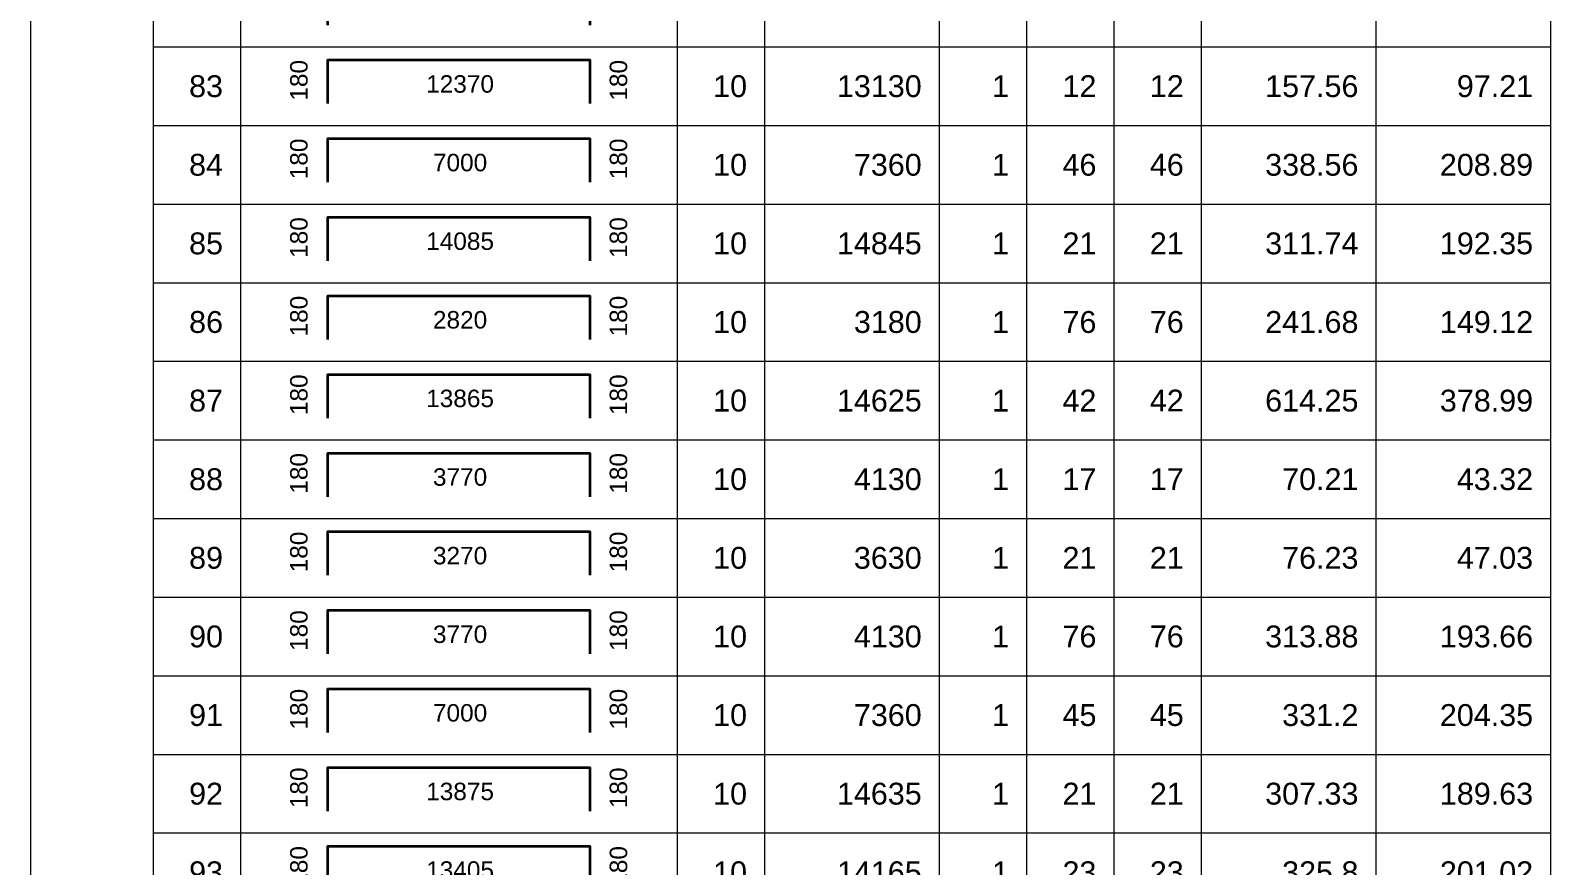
# Model space of a CAD drawing. Header units: millimetres. Extents: x -109376 to 505271, y -20580 to 113678.
# Drawn here: x -109376 to -91971, y 27646 to 37208 of the extents above; entities that cross this region are included whole.
import ezdxf
from ezdxf.enums import TextEntityAlignment as Align

# ---------------------------------------------------------------- set-up
doc = ezdxf.new("R2010")
doc.units = ezdxf.units.MM
for name, color, linetype, lineweight in [('NDC_S_REBAR', 4, 'Continuous', 35), ('NDC_S_VN TEXT', 7, 'Continuous', 20), ('NDC_Table', 3, 'Continuous', 20)]:
    doc.layers.add(name, color=color, linetype=linetype, lineweight=lineweight)
doc.styles.add('ARIAL', font='arial.ttf', dxfattribs={"width": 0.8})

# ---------------------------------------------------------------- blocks, each defined once
blk = doc.blocks.new('dang04')
at = {"layer": 'NDC_S_REBAR'}
blk.add_lwpolyline([(3405, -650), (3405, -150), (6405, -150), (6405, -650)], dxfattribs=at)
at = {"layer": 'NDC_Table'}
for p, q in [((0, 0), (0, -900)), ((1405, 0), (1405, -900)), ((2405, 0), (2405, -900)), ((7405, 0), (7405, -900)), ((8405, 0), (8405, -900)), ((10405, 0), (10405, -900)), ((11405, 0), (11405, -900)), ((12405, 0), (12405, -900)), ((13405, 0), (13405, -900)), ((15405, 0), (15405, -900)), ((17405, 0), (17405, -900)), ((1405, -900), (17405, -900))]:
    blk.add_line(p, q, dxfattribs=at)
at = {"layer": 'NDC_S_VN TEXT', "style": 'ARIAL'}
for p in [(3073, -150), (6733, -150)]:
    blk.add_attdef('D03', text='', height=200, rotation=90, dxfattribs=at).set_placement(p, align=Align.MIDDLE_RIGHT)
for p in [(2205, -450), (8205, -450), (10205, -450), (11205, -450), (12205, -450), (13205, -450), (15205, -450), (17205, -450)]:
    blk.add_attdef('D03', text='', height=250, dxfattribs=at).set_placement(p, align=Align.MIDDLE_RIGHT)
blk.add_attdef('D03', text='', height=200, dxfattribs=at).set_placement((4920, -425), align=Align.MIDDLE_CENTER)

msp = doc.modelspace()

# ---------------------------------------------------------------- block references
at = {"layer": 'NDC_Table'}
ref = msp.add_blockref('dang04', (-109375.9, 37919.9), dxfattribs=at)
ref.add_attrib('D03', '82', dxfattribs={"layer": 'NDC_S_VN TEXT', "height": 250, "style": 'ARIAL'}).set_placement((-107170.6, 37469.9), align=Align.MIDDLE_RIGHT)
ref.add_attrib('D03', '180', dxfattribs={"layer": 'NDC_S_VN TEXT', "height": 200, "rotation": 90, "style": 'ARIAL'}).set_placement((-106302.5, 37769.9), align=Align.MIDDLE_RIGHT)
ref.add_attrib('D03', '4320', dxfattribs={"layer": 'NDC_S_VN TEXT', "height": 200, "style": 'ARIAL'}).set_placement((-104456.3, 37495.2), align=Align.MIDDLE_CENTER)
ref.add_attrib('D03', '180', dxfattribs={"layer": 'NDC_S_VN TEXT', "height": 200, "rotation": 90, "style": 'ARIAL'}).set_placement((-102643.4, 37769.9), align=Align.MIDDLE_RIGHT)
ref.add_attrib('D03', '10', dxfattribs={"layer": 'NDC_S_VN TEXT', "height": 250, "style": 'ARIAL'}).set_placement((-101170.6, 37469.9), align=Align.MIDDLE_RIGHT)
ref.add_attrib('D03', '4680', dxfattribs={"layer": 'NDC_S_VN TEXT', "height": 250, "style": 'ARIAL'}).set_placement((-99170.6, 37469.9), align=Align.MIDDLE_RIGHT)
ref.add_attrib('D03', '1', dxfattribs={"layer": 'NDC_S_VN TEXT', "height": 250, "style": 'ARIAL'}).set_placement((-98170.6, 37469.9), align=Align.MIDDLE_RIGHT)
ref.add_attrib('D03', '29', dxfattribs={"layer": 'NDC_S_VN TEXT', "height": 250, "style": 'ARIAL'}).set_placement((-97170.6, 37469.9), align=Align.MIDDLE_RIGHT)
ref.add_attrib('D03', '29', dxfattribs={"layer": 'NDC_S_VN TEXT', "height": 250, "style": 'ARIAL'}).set_placement((-96170.6, 37470.2), align=Align.MIDDLE_RIGHT)
ref.add_attrib('D03', '135.72', dxfattribs={"layer": 'NDC_S_VN TEXT', "height": 250, "style": 'ARIAL'}).set_placement((-94170.6, 37469.9), align=Align.MIDDLE_RIGHT)
ref.add_attrib('D03', '83.74', dxfattribs={"layer": 'NDC_S_VN TEXT', "height": 250, "style": 'ARIAL'}).set_placement((-92170.6, 37469.9), align=Align.MIDDLE_RIGHT)
ref = msp.add_blockref('dang04', (-109375.9, 37019.9), dxfattribs=at)
ref.add_attrib('D03', '83', dxfattribs={"layer": 'NDC_S_VN TEXT', "height": 250, "style": 'ARIAL'}).set_placement((-107170.6, 36569.9), align=Align.MIDDLE_RIGHT)
ref.add_attrib('D03', '180', dxfattribs={"layer": 'NDC_S_VN TEXT', "height": 200, "rotation": 90, "style": 'ARIAL'}).set_placement((-106302.5, 36869.9), align=Align.MIDDLE_RIGHT)
ref.add_attrib('D03', '12370', dxfattribs={"layer": 'NDC_S_VN TEXT', "height": 200, "style": 'ARIAL'}).set_placement((-104456.3, 36595.2), align=Align.MIDDLE_CENTER)
ref.add_attrib('D03', '180', dxfattribs={"layer": 'NDC_S_VN TEXT', "height": 200, "rotation": 90, "style": 'ARIAL'}).set_placement((-102643.4, 36869.9), align=Align.MIDDLE_RIGHT)
ref.add_attrib('D03', '10', dxfattribs={"layer": 'NDC_S_VN TEXT', "height": 250, "style": 'ARIAL'}).set_placement((-101170.6, 36569.9), align=Align.MIDDLE_RIGHT)
ref.add_attrib('D03', '13130', dxfattribs={"layer": 'NDC_S_VN TEXT', "height": 250, "style": 'ARIAL'}).set_placement((-99170.6, 36569.9), align=Align.MIDDLE_RIGHT)
ref.add_attrib('D03', '1', dxfattribs={"layer": 'NDC_S_VN TEXT', "height": 250, "style": 'ARIAL'}).set_placement((-98170.6, 36569.9), align=Align.MIDDLE_RIGHT)
ref.add_attrib('D03', '12', dxfattribs={"layer": 'NDC_S_VN TEXT', "height": 250, "style": 'ARIAL'}).set_placement((-97170.6, 36569.9), align=Align.MIDDLE_RIGHT)
ref.add_attrib('D03', '12', dxfattribs={"layer": 'NDC_S_VN TEXT', "height": 250, "style": 'ARIAL'}).set_placement((-96170.6, 36570.2), align=Align.MIDDLE_RIGHT)
ref.add_attrib('D03', '157.56', dxfattribs={"layer": 'NDC_S_VN TEXT', "height": 250, "style": 'ARIAL'}).set_placement((-94170.6, 36569.9), align=Align.MIDDLE_RIGHT)
ref.add_attrib('D03', '97.21', dxfattribs={"layer": 'NDC_S_VN TEXT', "height": 250, "style": 'ARIAL'}).set_placement((-92170.6, 36569.9), align=Align.MIDDLE_RIGHT)
ref = msp.add_blockref('dang04', (-109375.9, 36119.9), dxfattribs=at)
ref.add_attrib('D03', '84', dxfattribs={"layer": 'NDC_S_VN TEXT', "height": 250, "style": 'ARIAL'}).set_placement((-107170.6, 35669.9), align=Align.MIDDLE_RIGHT)
ref.add_attrib('D03', '180', dxfattribs={"layer": 'NDC_S_VN TEXT', "height": 200, "rotation": 90, "style": 'ARIAL'}).set_placement((-106302.5, 35969.9), align=Align.MIDDLE_RIGHT)
ref.add_attrib('D03', '7000', dxfattribs={"layer": 'NDC_S_VN TEXT', "height": 200, "style": 'ARIAL'}).set_placement((-104456.3, 35695.2), align=Align.MIDDLE_CENTER)
ref.add_attrib('D03', '180', dxfattribs={"layer": 'NDC_S_VN TEXT', "height": 200, "rotation": 90, "style": 'ARIAL'}).set_placement((-102643.4, 35969.9), align=Align.MIDDLE_RIGHT)
ref.add_attrib('D03', '10', dxfattribs={"layer": 'NDC_S_VN TEXT', "height": 250, "style": 'ARIAL'}).set_placement((-101170.6, 35669.9), align=Align.MIDDLE_RIGHT)
ref.add_attrib('D03', '7360', dxfattribs={"layer": 'NDC_S_VN TEXT', "height": 250, "style": 'ARIAL'}).set_placement((-99170.6, 35669.9), align=Align.MIDDLE_RIGHT)
ref.add_attrib('D03', '1', dxfattribs={"layer": 'NDC_S_VN TEXT', "height": 250, "style": 'ARIAL'}).set_placement((-98170.6, 35669.9), align=Align.MIDDLE_RIGHT)
ref.add_attrib('D03', '46', dxfattribs={"layer": 'NDC_S_VN TEXT', "height": 250, "style": 'ARIAL'}).set_placement((-97170.6, 35669.9), align=Align.MIDDLE_RIGHT)
ref.add_attrib('D03', '46', dxfattribs={"layer": 'NDC_S_VN TEXT', "height": 250, "style": 'ARIAL'}).set_placement((-96170.6, 35670.2), align=Align.MIDDLE_RIGHT)
ref.add_attrib('D03', '338.56', dxfattribs={"layer": 'NDC_S_VN TEXT', "height": 250, "style": 'ARIAL'}).set_placement((-94170.6, 35669.9), align=Align.MIDDLE_RIGHT)
ref.add_attrib('D03', '208.89', dxfattribs={"layer": 'NDC_S_VN TEXT', "height": 250, "style": 'ARIAL'}).set_placement((-92170.6, 35669.9), align=Align.MIDDLE_RIGHT)
ref = msp.add_blockref('dang04', (-109375.9, 35219.9), dxfattribs=at)
ref.add_attrib('D03', '85', dxfattribs={"layer": 'NDC_S_VN TEXT', "height": 250, "style": 'ARIAL'}).set_placement((-107170.6, 34769.9), align=Align.MIDDLE_RIGHT)
ref.add_attrib('D03', '180', dxfattribs={"layer": 'NDC_S_VN TEXT', "height": 200, "rotation": 90, "style": 'ARIAL'}).set_placement((-106302.5, 35069.9), align=Align.MIDDLE_RIGHT)
ref.add_attrib('D03', '14085', dxfattribs={"layer": 'NDC_S_VN TEXT', "height": 200, "style": 'ARIAL'}).set_placement((-104456.3, 34795.2), align=Align.MIDDLE_CENTER)
ref.add_attrib('D03', '180', dxfattribs={"layer": 'NDC_S_VN TEXT', "height": 200, "rotation": 90, "style": 'ARIAL'}).set_placement((-102643.4, 35069.9), align=Align.MIDDLE_RIGHT)
ref.add_attrib('D03', '10', dxfattribs={"layer": 'NDC_S_VN TEXT', "height": 250, "style": 'ARIAL'}).set_placement((-101170.6, 34769.9), align=Align.MIDDLE_RIGHT)
ref.add_attrib('D03', '14845', dxfattribs={"layer": 'NDC_S_VN TEXT', "height": 250, "style": 'ARIAL'}).set_placement((-99170.6, 34769.9), align=Align.MIDDLE_RIGHT)
ref.add_attrib('D03', '1', dxfattribs={"layer": 'NDC_S_VN TEXT', "height": 250, "style": 'ARIAL'}).set_placement((-98170.6, 34769.9), align=Align.MIDDLE_RIGHT)
ref.add_attrib('D03', '21', dxfattribs={"layer": 'NDC_S_VN TEXT', "height": 250, "style": 'ARIAL'}).set_placement((-97170.6, 34769.9), align=Align.MIDDLE_RIGHT)
ref.add_attrib('D03', '21', dxfattribs={"layer": 'NDC_S_VN TEXT', "height": 250, "style": 'ARIAL'}).set_placement((-96170.6, 34770.2), align=Align.MIDDLE_RIGHT)
ref.add_attrib('D03', '311.74', dxfattribs={"layer": 'NDC_S_VN TEXT', "height": 250, "style": 'ARIAL'}).set_placement((-94170.6, 34769.9), align=Align.MIDDLE_RIGHT)
ref.add_attrib('D03', '192.35', dxfattribs={"layer": 'NDC_S_VN TEXT', "height": 250, "style": 'ARIAL'}).set_placement((-92170.6, 34769.9), align=Align.MIDDLE_RIGHT)
ref = msp.add_blockref('dang04', (-109375.9, 34319.9), dxfattribs=at)
ref.add_attrib('D03', '86', dxfattribs={"layer": 'NDC_S_VN TEXT', "height": 250, "style": 'ARIAL'}).set_placement((-107170.6, 33869.9), align=Align.MIDDLE_RIGHT)
ref.add_attrib('D03', '180', dxfattribs={"layer": 'NDC_S_VN TEXT', "height": 200, "rotation": 90, "style": 'ARIAL'}).set_placement((-106302.5, 34169.9), align=Align.MIDDLE_RIGHT)
ref.add_attrib('D03', '2820', dxfattribs={"layer": 'NDC_S_VN TEXT', "height": 200, "style": 'ARIAL'}).set_placement((-104456.3, 33895.2), align=Align.MIDDLE_CENTER)
ref.add_attrib('D03', '180', dxfattribs={"layer": 'NDC_S_VN TEXT', "height": 200, "rotation": 90, "style": 'ARIAL'}).set_placement((-102643.4, 34169.9), align=Align.MIDDLE_RIGHT)
ref.add_attrib('D03', '10', dxfattribs={"layer": 'NDC_S_VN TEXT', "height": 250, "style": 'ARIAL'}).set_placement((-101170.6, 33869.9), align=Align.MIDDLE_RIGHT)
ref.add_attrib('D03', '3180', dxfattribs={"layer": 'NDC_S_VN TEXT', "height": 250, "style": 'ARIAL'}).set_placement((-99170.6, 33869.9), align=Align.MIDDLE_RIGHT)
ref.add_attrib('D03', '1', dxfattribs={"layer": 'NDC_S_VN TEXT', "height": 250, "style": 'ARIAL'}).set_placement((-98170.6, 33869.9), align=Align.MIDDLE_RIGHT)
ref.add_attrib('D03', '76', dxfattribs={"layer": 'NDC_S_VN TEXT', "height": 250, "style": 'ARIAL'}).set_placement((-97170.6, 33869.9), align=Align.MIDDLE_RIGHT)
ref.add_attrib('D03', '76', dxfattribs={"layer": 'NDC_S_VN TEXT', "height": 250, "style": 'ARIAL'}).set_placement((-96170.6, 33870.2), align=Align.MIDDLE_RIGHT)
ref.add_attrib('D03', '241.68', dxfattribs={"layer": 'NDC_S_VN TEXT', "height": 250, "style": 'ARIAL'}).set_placement((-94170.6, 33869.9), align=Align.MIDDLE_RIGHT)
ref.add_attrib('D03', '149.12', dxfattribs={"layer": 'NDC_S_VN TEXT', "height": 250, "style": 'ARIAL'}).set_placement((-92170.6, 33869.9), align=Align.MIDDLE_RIGHT)
ref = msp.add_blockref('dang04', (-109375.9, 33419.9), dxfattribs=at)
ref.add_attrib('D03', '87', dxfattribs={"layer": 'NDC_S_VN TEXT', "height": 250, "style": 'ARIAL'}).set_placement((-107170.6, 32969.9), align=Align.MIDDLE_RIGHT)
ref.add_attrib('D03', '180', dxfattribs={"layer": 'NDC_S_VN TEXT', "height": 200, "rotation": 90, "style": 'ARIAL'}).set_placement((-106302.5, 33269.9), align=Align.MIDDLE_RIGHT)
ref.add_attrib('D03', '13865', dxfattribs={"layer": 'NDC_S_VN TEXT', "height": 200, "style": 'ARIAL'}).set_placement((-104456.3, 32995.2), align=Align.MIDDLE_CENTER)
ref.add_attrib('D03', '180', dxfattribs={"layer": 'NDC_S_VN TEXT', "height": 200, "rotation": 90, "style": 'ARIAL'}).set_placement((-102643.4, 33269.9), align=Align.MIDDLE_RIGHT)
ref.add_attrib('D03', '10', dxfattribs={"layer": 'NDC_S_VN TEXT', "height": 250, "style": 'ARIAL'}).set_placement((-101170.6, 32969.9), align=Align.MIDDLE_RIGHT)
ref.add_attrib('D03', '14625', dxfattribs={"layer": 'NDC_S_VN TEXT', "height": 250, "style": 'ARIAL'}).set_placement((-99170.6, 32969.9), align=Align.MIDDLE_RIGHT)
ref.add_attrib('D03', '1', dxfattribs={"layer": 'NDC_S_VN TEXT', "height": 250, "style": 'ARIAL'}).set_placement((-98170.6, 32969.9), align=Align.MIDDLE_RIGHT)
ref.add_attrib('D03', '42', dxfattribs={"layer": 'NDC_S_VN TEXT', "height": 250, "style": 'ARIAL'}).set_placement((-97170.6, 32969.9), align=Align.MIDDLE_RIGHT)
ref.add_attrib('D03', '42', dxfattribs={"layer": 'NDC_S_VN TEXT', "height": 250, "style": 'ARIAL'}).set_placement((-96170.6, 32970.2), align=Align.MIDDLE_RIGHT)
ref.add_attrib('D03', '614.25', dxfattribs={"layer": 'NDC_S_VN TEXT', "height": 250, "style": 'ARIAL'}).set_placement((-94170.6, 32969.9), align=Align.MIDDLE_RIGHT)
ref.add_attrib('D03', '378.99', dxfattribs={"layer": 'NDC_S_VN TEXT', "height": 250, "style": 'ARIAL'}).set_placement((-92170.6, 32969.9), align=Align.MIDDLE_RIGHT)
ref = msp.add_blockref('dang04', (-109375.9, 32519.9), dxfattribs=at)
ref.add_attrib('D03', '88', dxfattribs={"layer": 'NDC_S_VN TEXT', "height": 250, "style": 'ARIAL'}).set_placement((-107170.6, 32069.9), align=Align.MIDDLE_RIGHT)
ref.add_attrib('D03', '180', dxfattribs={"layer": 'NDC_S_VN TEXT', "height": 200, "rotation": 90, "style": 'ARIAL'}).set_placement((-106302.5, 32369.9), align=Align.MIDDLE_RIGHT)
ref.add_attrib('D03', '3770', dxfattribs={"layer": 'NDC_S_VN TEXT', "height": 200, "style": 'ARIAL'}).set_placement((-104456.3, 32095.2), align=Align.MIDDLE_CENTER)
ref.add_attrib('D03', '180', dxfattribs={"layer": 'NDC_S_VN TEXT', "height": 200, "rotation": 90, "style": 'ARIAL'}).set_placement((-102643.4, 32369.9), align=Align.MIDDLE_RIGHT)
ref.add_attrib('D03', '10', dxfattribs={"layer": 'NDC_S_VN TEXT', "height": 250, "style": 'ARIAL'}).set_placement((-101170.6, 32069.9), align=Align.MIDDLE_RIGHT)
ref.add_attrib('D03', '4130', dxfattribs={"layer": 'NDC_S_VN TEXT', "height": 250, "style": 'ARIAL'}).set_placement((-99170.6, 32069.9), align=Align.MIDDLE_RIGHT)
ref.add_attrib('D03', '1', dxfattribs={"layer": 'NDC_S_VN TEXT', "height": 250, "style": 'ARIAL'}).set_placement((-98170.6, 32069.9), align=Align.MIDDLE_RIGHT)
ref.add_attrib('D03', '17', dxfattribs={"layer": 'NDC_S_VN TEXT', "height": 250, "style": 'ARIAL'}).set_placement((-97170.6, 32069.9), align=Align.MIDDLE_RIGHT)
ref.add_attrib('D03', '17', dxfattribs={"layer": 'NDC_S_VN TEXT', "height": 250, "style": 'ARIAL'}).set_placement((-96170.6, 32070.2), align=Align.MIDDLE_RIGHT)
ref.add_attrib('D03', '70.21', dxfattribs={"layer": 'NDC_S_VN TEXT', "height": 250, "style": 'ARIAL'}).set_placement((-94170.6, 32069.9), align=Align.MIDDLE_RIGHT)
ref.add_attrib('D03', '43.32', dxfattribs={"layer": 'NDC_S_VN TEXT', "height": 250, "style": 'ARIAL'}).set_placement((-92170.6, 32069.9), align=Align.MIDDLE_RIGHT)
ref = msp.add_blockref('dang04', (-109375.9, 31619.9), dxfattribs=at)
ref.add_attrib('D03', '89', dxfattribs={"layer": 'NDC_S_VN TEXT', "height": 250, "style": 'ARIAL'}).set_placement((-107170.6, 31169.9), align=Align.MIDDLE_RIGHT)
ref.add_attrib('D03', '180', dxfattribs={"layer": 'NDC_S_VN TEXT', "height": 200, "rotation": 90, "style": 'ARIAL'}).set_placement((-106302.5, 31469.9), align=Align.MIDDLE_RIGHT)
ref.add_attrib('D03', '3270', dxfattribs={"layer": 'NDC_S_VN TEXT', "height": 200, "style": 'ARIAL'}).set_placement((-104456.3, 31195.2), align=Align.MIDDLE_CENTER)
ref.add_attrib('D03', '180', dxfattribs={"layer": 'NDC_S_VN TEXT', "height": 200, "rotation": 90, "style": 'ARIAL'}).set_placement((-102643.4, 31469.9), align=Align.MIDDLE_RIGHT)
ref.add_attrib('D03', '10', dxfattribs={"layer": 'NDC_S_VN TEXT', "height": 250, "style": 'ARIAL'}).set_placement((-101170.6, 31169.9), align=Align.MIDDLE_RIGHT)
ref.add_attrib('D03', '3630', dxfattribs={"layer": 'NDC_S_VN TEXT', "height": 250, "style": 'ARIAL'}).set_placement((-99170.6, 31169.9), align=Align.MIDDLE_RIGHT)
ref.add_attrib('D03', '1', dxfattribs={"layer": 'NDC_S_VN TEXT', "height": 250, "style": 'ARIAL'}).set_placement((-98170.6, 31169.9), align=Align.MIDDLE_RIGHT)
ref.add_attrib('D03', '21', dxfattribs={"layer": 'NDC_S_VN TEXT', "height": 250, "style": 'ARIAL'}).set_placement((-97170.6, 31169.9), align=Align.MIDDLE_RIGHT)
ref.add_attrib('D03', '21', dxfattribs={"layer": 'NDC_S_VN TEXT', "height": 250, "style": 'ARIAL'}).set_placement((-96170.6, 31170.2), align=Align.MIDDLE_RIGHT)
ref.add_attrib('D03', '76.23', dxfattribs={"layer": 'NDC_S_VN TEXT', "height": 250, "style": 'ARIAL'}).set_placement((-94170.6, 31169.9), align=Align.MIDDLE_RIGHT)
ref.add_attrib('D03', '47.03', dxfattribs={"layer": 'NDC_S_VN TEXT', "height": 250, "style": 'ARIAL'}).set_placement((-92170.6, 31169.9), align=Align.MIDDLE_RIGHT)
ref = msp.add_blockref('dang04', (-109375.9, 30719.9), dxfattribs=at)
ref.add_attrib('D03', '90', dxfattribs={"layer": 'NDC_S_VN TEXT', "height": 250, "style": 'ARIAL'}).set_placement((-107170.6, 30269.9), align=Align.MIDDLE_RIGHT)
ref.add_attrib('D03', '180', dxfattribs={"layer": 'NDC_S_VN TEXT', "height": 200, "rotation": 90, "style": 'ARIAL'}).set_placement((-106302.5, 30569.9), align=Align.MIDDLE_RIGHT)
ref.add_attrib('D03', '3770', dxfattribs={"layer": 'NDC_S_VN TEXT', "height": 200, "style": 'ARIAL'}).set_placement((-104456.3, 30295.2), align=Align.MIDDLE_CENTER)
ref.add_attrib('D03', '180', dxfattribs={"layer": 'NDC_S_VN TEXT', "height": 200, "rotation": 90, "style": 'ARIAL'}).set_placement((-102643.4, 30569.9), align=Align.MIDDLE_RIGHT)
ref.add_attrib('D03', '10', dxfattribs={"layer": 'NDC_S_VN TEXT', "height": 250, "style": 'ARIAL'}).set_placement((-101170.6, 30269.9), align=Align.MIDDLE_RIGHT)
ref.add_attrib('D03', '4130', dxfattribs={"layer": 'NDC_S_VN TEXT', "height": 250, "style": 'ARIAL'}).set_placement((-99170.6, 30269.9), align=Align.MIDDLE_RIGHT)
ref.add_attrib('D03', '1', dxfattribs={"layer": 'NDC_S_VN TEXT', "height": 250, "style": 'ARIAL'}).set_placement((-98170.6, 30269.9), align=Align.MIDDLE_RIGHT)
ref.add_attrib('D03', '76', dxfattribs={"layer": 'NDC_S_VN TEXT', "height": 250, "style": 'ARIAL'}).set_placement((-97170.6, 30269.9), align=Align.MIDDLE_RIGHT)
ref.add_attrib('D03', '76', dxfattribs={"layer": 'NDC_S_VN TEXT', "height": 250, "style": 'ARIAL'}).set_placement((-96170.6, 30270.2), align=Align.MIDDLE_RIGHT)
ref.add_attrib('D03', '313.88', dxfattribs={"layer": 'NDC_S_VN TEXT', "height": 250, "style": 'ARIAL'}).set_placement((-94170.6, 30269.9), align=Align.MIDDLE_RIGHT)
ref.add_attrib('D03', '193.66', dxfattribs={"layer": 'NDC_S_VN TEXT', "height": 250, "style": 'ARIAL'}).set_placement((-92170.6, 30269.9), align=Align.MIDDLE_RIGHT)
ref = msp.add_blockref('dang04', (-109375.9, 29819.9), dxfattribs=at)
ref.add_attrib('D03', '91', dxfattribs={"layer": 'NDC_S_VN TEXT', "height": 250, "style": 'ARIAL'}).set_placement((-107170.6, 29369.9), align=Align.MIDDLE_RIGHT)
ref.add_attrib('D03', '180', dxfattribs={"layer": 'NDC_S_VN TEXT', "height": 200, "rotation": 90, "style": 'ARIAL'}).set_placement((-106302.5, 29669.9), align=Align.MIDDLE_RIGHT)
ref.add_attrib('D03', '7000', dxfattribs={"layer": 'NDC_S_VN TEXT', "height": 200, "style": 'ARIAL'}).set_placement((-104456.3, 29395.2), align=Align.MIDDLE_CENTER)
ref.add_attrib('D03', '180', dxfattribs={"layer": 'NDC_S_VN TEXT', "height": 200, "rotation": 90, "style": 'ARIAL'}).set_placement((-102643.4, 29669.9), align=Align.MIDDLE_RIGHT)
ref.add_attrib('D03', '10', dxfattribs={"layer": 'NDC_S_VN TEXT', "height": 250, "style": 'ARIAL'}).set_placement((-101170.6, 29369.9), align=Align.MIDDLE_RIGHT)
ref.add_attrib('D03', '7360', dxfattribs={"layer": 'NDC_S_VN TEXT', "height": 250, "style": 'ARIAL'}).set_placement((-99170.6, 29369.9), align=Align.MIDDLE_RIGHT)
ref.add_attrib('D03', '1', dxfattribs={"layer": 'NDC_S_VN TEXT', "height": 250, "style": 'ARIAL'}).set_placement((-98170.6, 29369.9), align=Align.MIDDLE_RIGHT)
ref.add_attrib('D03', '45', dxfattribs={"layer": 'NDC_S_VN TEXT', "height": 250, "style": 'ARIAL'}).set_placement((-97170.6, 29369.9), align=Align.MIDDLE_RIGHT)
ref.add_attrib('D03', '45', dxfattribs={"layer": 'NDC_S_VN TEXT', "height": 250, "style": 'ARIAL'}).set_placement((-96170.6, 29370.2), align=Align.MIDDLE_RIGHT)
ref.add_attrib('D03', '331.2', dxfattribs={"layer": 'NDC_S_VN TEXT', "height": 250, "style": 'ARIAL'}).set_placement((-94170.6, 29369.9), align=Align.MIDDLE_RIGHT)
ref.add_attrib('D03', '204.35', dxfattribs={"layer": 'NDC_S_VN TEXT', "height": 250, "style": 'ARIAL'}).set_placement((-92170.6, 29369.9), align=Align.MIDDLE_RIGHT)
ref = msp.add_blockref('dang04', (-109375.9, 28919.9), dxfattribs=at)
ref.add_attrib('D03', '92', dxfattribs={"layer": 'NDC_S_VN TEXT', "height": 250, "style": 'ARIAL'}).set_placement((-107170.6, 28469.9), align=Align.MIDDLE_RIGHT)
ref.add_attrib('D03', '180', dxfattribs={"layer": 'NDC_S_VN TEXT', "height": 200, "rotation": 90, "style": 'ARIAL'}).set_placement((-106302.5, 28769.9), align=Align.MIDDLE_RIGHT)
ref.add_attrib('D03', '13875', dxfattribs={"layer": 'NDC_S_VN TEXT', "height": 200, "style": 'ARIAL'}).set_placement((-104456.3, 28495.2), align=Align.MIDDLE_CENTER)
ref.add_attrib('D03', '180', dxfattribs={"layer": 'NDC_S_VN TEXT', "height": 200, "rotation": 90, "style": 'ARIAL'}).set_placement((-102643.4, 28769.9), align=Align.MIDDLE_RIGHT)
ref.add_attrib('D03', '10', dxfattribs={"layer": 'NDC_S_VN TEXT', "height": 250, "style": 'ARIAL'}).set_placement((-101170.6, 28469.9), align=Align.MIDDLE_RIGHT)
ref.add_attrib('D03', '14635', dxfattribs={"layer": 'NDC_S_VN TEXT', "height": 250, "style": 'ARIAL'}).set_placement((-99170.6, 28469.9), align=Align.MIDDLE_RIGHT)
ref.add_attrib('D03', '1', dxfattribs={"layer": 'NDC_S_VN TEXT', "height": 250, "style": 'ARIAL'}).set_placement((-98170.6, 28469.9), align=Align.MIDDLE_RIGHT)
ref.add_attrib('D03', '21', dxfattribs={"layer": 'NDC_S_VN TEXT', "height": 250, "style": 'ARIAL'}).set_placement((-97170.6, 28469.9), align=Align.MIDDLE_RIGHT)
ref.add_attrib('D03', '21', dxfattribs={"layer": 'NDC_S_VN TEXT', "height": 250, "style": 'ARIAL'}).set_placement((-96170.6, 28470.2), align=Align.MIDDLE_RIGHT)
ref.add_attrib('D03', '307.33', dxfattribs={"layer": 'NDC_S_VN TEXT', "height": 250, "style": 'ARIAL'}).set_placement((-94170.6, 28469.9), align=Align.MIDDLE_RIGHT)
ref.add_attrib('D03', '189.63', dxfattribs={"layer": 'NDC_S_VN TEXT', "height": 250, "style": 'ARIAL'}).set_placement((-92170.6, 28469.9), align=Align.MIDDLE_RIGHT)
ref = msp.add_blockref('dang04', (-109375.9, 28019.9), dxfattribs=at)
ref.add_attrib('D03', '93', dxfattribs={"layer": 'NDC_S_VN TEXT', "height": 250, "style": 'ARIAL'}).set_placement((-107170.6, 27569.9), align=Align.MIDDLE_RIGHT)
ref.add_attrib('D03', '180', dxfattribs={"layer": 'NDC_S_VN TEXT', "height": 200, "rotation": 90, "style": 'ARIAL'}).set_placement((-106302.5, 27869.9), align=Align.MIDDLE_RIGHT)
ref.add_attrib('D03', '13405', dxfattribs={"layer": 'NDC_S_VN TEXT', "height": 200, "style": 'ARIAL'}).set_placement((-104456.3, 27595.2), align=Align.MIDDLE_CENTER)
ref.add_attrib('D03', '180', dxfattribs={"layer": 'NDC_S_VN TEXT', "height": 200, "rotation": 90, "style": 'ARIAL'}).set_placement((-102643.4, 27869.9), align=Align.MIDDLE_RIGHT)
ref.add_attrib('D03', '10', dxfattribs={"layer": 'NDC_S_VN TEXT', "height": 250, "style": 'ARIAL'}).set_placement((-101170.6, 27569.9), align=Align.MIDDLE_RIGHT)
ref.add_attrib('D03', '14165', dxfattribs={"layer": 'NDC_S_VN TEXT', "height": 250, "style": 'ARIAL'}).set_placement((-99170.6, 27569.9), align=Align.MIDDLE_RIGHT)
ref.add_attrib('D03', '1', dxfattribs={"layer": 'NDC_S_VN TEXT', "height": 250, "style": 'ARIAL'}).set_placement((-98170.6, 27569.9), align=Align.MIDDLE_RIGHT)
ref.add_attrib('D03', '23', dxfattribs={"layer": 'NDC_S_VN TEXT', "height": 250, "style": 'ARIAL'}).set_placement((-97170.6, 27569.9), align=Align.MIDDLE_RIGHT)
ref.add_attrib('D03', '23', dxfattribs={"layer": 'NDC_S_VN TEXT', "height": 250, "style": 'ARIAL'}).set_placement((-96170.6, 27570.2), align=Align.MIDDLE_RIGHT)
ref.add_attrib('D03', '325.8', dxfattribs={"layer": 'NDC_S_VN TEXT', "height": 250, "style": 'ARIAL'}).set_placement((-94170.6, 27569.9), align=Align.MIDDLE_RIGHT)
ref.add_attrib('D03', '201.02', dxfattribs={"layer": 'NDC_S_VN TEXT', "height": 250, "style": 'ARIAL'}).set_placement((-92170.6, 27569.9), align=Align.MIDDLE_RIGHT)

doc.saveas('drawing.dxf')
